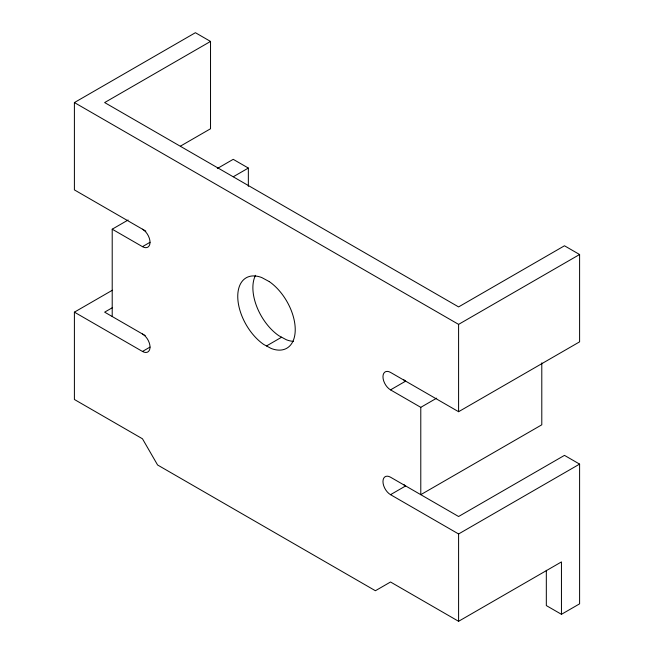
<?xml version="1.0" encoding="UTF-8"?>
<svg xmlns="http://www.w3.org/2000/svg" width="654" height="654" viewBox="0 0 654 654"><rect width="100%" height="100%" fill="white"/><g stroke="black" fill="none" stroke-linecap="round" stroke-linejoin="round"><path stroke-width="0.98" d="M145.826 231.132L74.401 189.897L74.401 102.564L195.407 32.7L210.531 41.431L210.531 128.764L180.529 146.079M210.531 41.431L104.648 102.564L458.593 306.914L564.476 245.781L579.599 254.512L579.599 341.846L458.593 411.709L390.528 372.412A10.693 6.172 60 0 0 382.966 376.778A10.693 6.172 60 0 0 390.528 389.874L420.784 407.344L436.676 398.163M112.21 316.52L112.21 229.194L128.11 220.014M217.324 168.511L233.216 159.331L248.348 168.062L248.348 186.341M233.347 176.719L248.348 168.062M112.21 229.194L142.466 246.656L150.028 242.291A10.693 6.172 60 0 0 142.466 229.194M546.327 570.313L546.327 605.579L561.451 614.31L561.451 561.917L458.593 621.3L390.528 582.003L375.404 590.734L157.589 464.986L142.466 438.785L74.401 399.488L74.401 312.154L112.374 290.229M112.586 307.568L104.648 312.154L145.237 335.592M74.401 312.154L142.466 351.451L150.028 347.086A10.693 6.172 60 0 0 142.466 333.99M266.497 345.95L281.621 337.211M74.401 102.564L458.593 324.376L579.599 254.512M390.528 389.874L405.652 381.143A10.693 6.172 60 0 1 403.698 379.712M561.451 614.31L579.599 603.838L579.599 464.103L564.476 455.372L458.593 516.505L390.528 477.207A10.693 6.172 60 0 0 382.966 481.573A10.693 6.172 60 0 0 390.528 494.669L405.652 485.938A10.693 6.172 60 0 1 403.698 484.508M390.528 494.669L458.593 533.966L579.599 464.103M541.79 362.864L541.79 424.806L420.784 494.669L420.784 407.344M458.593 324.376L458.593 411.709M458.593 533.966L458.593 621.3M150.028 347.086A10.693 6.172 60 0 1 142.466 351.451M150.028 242.291A10.693 6.172 60 0 1 142.466 246.656M293.515 341.372A40.646 23.462 60 0 1 286.338 339.753L278.841 335.723A40.646 23.462 60 0 1 255.534 275.301M269.276 281.604L261.78 277.566A40.646 23.462 60 0 0 237.77 297.57A40.646 23.462 60 0 0 263.717 344.454L271.214 348.484A40.646 23.462 60 0 0 295.216 328.48A40.646 23.462 60 0 0 269.276 281.604"/></g></svg>
